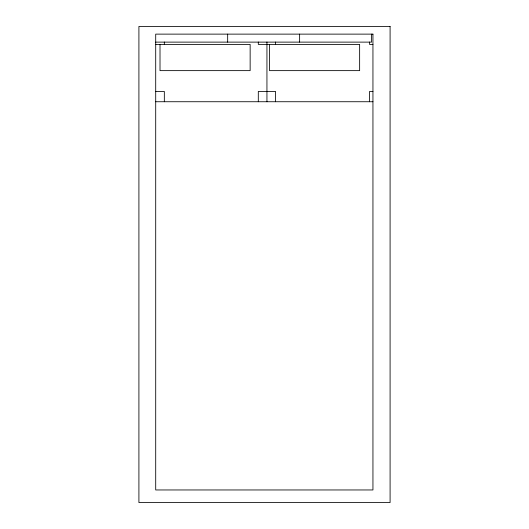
<?xml version="1.0" encoding="UTF-8"?>
<svg xmlns="http://www.w3.org/2000/svg" width="529" height="529" viewBox="0 0 529 529"><rect width="100%" height="100%" fill="white"/><g stroke="black" fill="none" stroke-linecap="round" stroke-linejoin="round"><path stroke-width="0.79" d="M155.705 42.122L371.583 42.122L371.583 34.127M155.705 44.403L250.144 44.403L250.144 70.635L160.016 70.635L160.016 44.403M372.945 44.403L369.546 44.403L369.546 42.029M155.705 91.464L164.334 91.464L164.334 101.733M372.945 91.464L369.546 91.464L369.546 101.733M155.705 101.733L372.945 101.733M299.626 34.127L299.626 42.122M275.576 42.029L275.576 44.403M275.576 101.733L275.576 91.464L258.304 91.464L258.304 101.733M269.519 44.403L269.519 70.635L359.641 70.635L359.641 44.403L258.304 44.403L258.304 42.029M266.94 42.029L266.94 101.733M227.662 34.127L227.662 42.122M164.334 42.029L164.334 44.403M390.091 26.45L138.909 26.45L138.909 502.55L390.091 502.55L390.091 26.45M372.945 34.127L155.705 34.127L155.705 489.96L372.945 489.96L372.945 34.127"/></g></svg>
